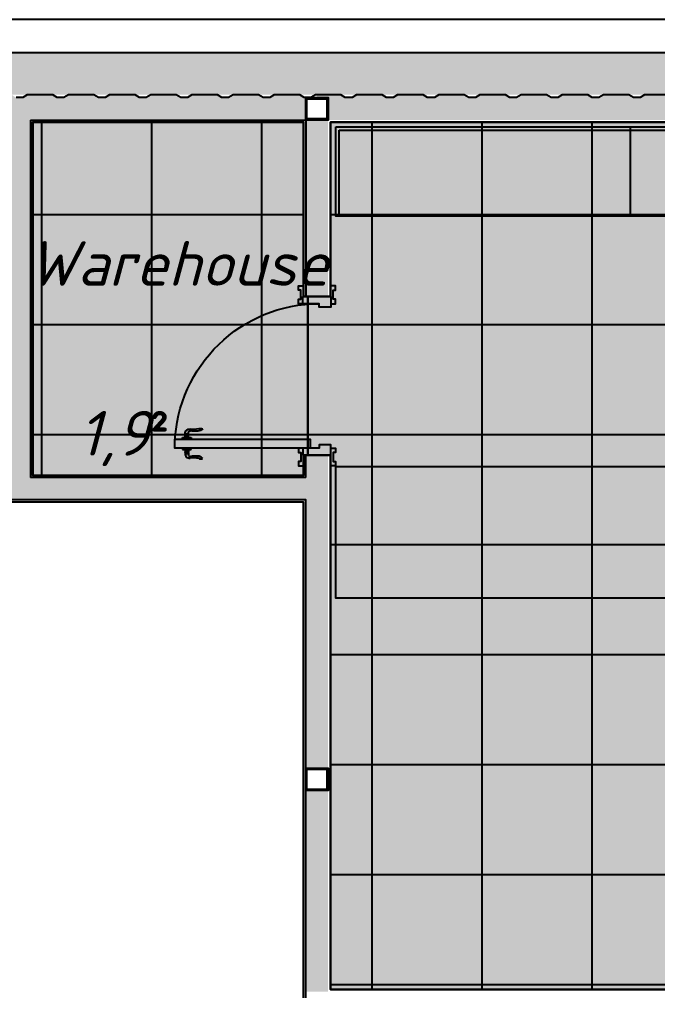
# Model space of a CAD drawing. Header units: millimetres. Extents: x 6401 to 50901, y 3799 to 12899.
# Drawn here: x 25321 to 28174, y 8554 to 12899 of the extents above; entities that cross this region are included whole.
import ezdxf

# ---------------------------------------------------------------- set-up
doc = ezdxf.new("R2010")
doc.units = ezdxf.units.MM
for name, color, linetype in [('doors', 4, 'Continuous'), ('dwgmodels.com', 250, 'Continuous'), ('floor', 172, 'Continuous'), ('floor hatch', 252, 'Continuous'), ('furniture', 34, 'Continuous'), ('txt', 10, 'Continuous'), ('wall', 5, 'Continuous')]:
    doc.layers.add(name, color=color, linetype=linetype)
doc.styles.add('ISO', font='isocpeui.ttf')
pattern_1 = [(90, (-116311.4860755493, -4706.324493577864), (-492.1249999999999, 8.526512829121202e-14), []), (180, (-116311.4860755493, -4706.324493577864), (-8.526512829121202e-14, -492.1249999999999), [])]

# ---------------------------------------------------------------- blocks, each defined once
blk = doc.blocks.new('door-handle')
at = {"color": 0}
for p, q in [((-32, 10), (-32, -10.00000000000728)), ((-30, 9), (-32, 9)), ((-30, 9), (-30, -9)), ((-19, 9), (-21, 9)), ((-21, 9), (-21, -9)), ((-19, 10), (-19, -10.00000000000728)), ((-9, 10), (-19, 10)), ((0, 25), (-9, 25)), ((-9, 25), (-9, -25)), ((0, -25), (0, 25)), ((-32, -10.00000000000364), (-40.34172901356942, -10.00000000000364)), ((-30, -9), (-32, -9)), ((-19, -9), (-21, -9)), ((-9, -10), (-19, -10.00000000000364)), ((-9, -25), (0, -25)), ((-61.67027487228916, -93.05419732806331), (-60.75208368415406, -94.01785612024833))]:
    blk.add_line(p, q, dxfattribs=at)
for centre, radius, start, end in [((-34.46362960745319, -14.92424038324498), 25.04570281554129, 84.35495152263769, 191.5747182569977), ((-25.49999999999818, 16.17089144310557), 8.465913068820786, 237.8902061553036, 302.1097938446965), ((-242.8306956194119, -39.24300342557399), 184.8403687438857, 350.5395445302115, 5.991388819178432), ((-39.67183528947498, -19.52468724937171), 9.54821579143467, 85.9768775786792, 192.3256840784366), ((-595.5908857967352, -61.5688183318307), 548.0530142172786, 359.6930381090062, 4.186108045202766), ((-25.49999999999818, -16.17089144310921), 8.465913068820786, 57.89020615530352, 122.1097938446965), ((-38.8885466585707, -82.44414781276464), 25.13126123219481, 149.329352931917, 204.972632821159), ((-91.0594398050871, -62.15080612508973), 42.64671855244374, 313.5613391426849, 358.16915816811), ((-90.1706845965, -63.14248529410906), 42.64671855244374, 313.5613391426849, 358.16915816811)]:
    blk.add_arc(centre, radius, start, end, dxfattribs=at)
blk = doc.blocks.new('door 710 top')
at = {"layer": 'doors', "color": 34, "linetype": 'ByBlock'}
for points in [[(-31.99999999988358, 29.50000000029104), (-32, 635.5000000001164), (-72, 635.5000000001164), (-72, 29.50000000029104), (-32.00002611917444, 29.46767709980486)], [(-677.9999999998836, 62.49999999941792), (-677.9999999998836, 82.49999999941792), (-697.9999999998836, 82.49999999941792), (-698.0000000001164, 72.49999999941792), (-738, 72.49999999941792), (-738, 82.49999999941792), (-758, 82.49999999941792), (-758, 62.49999999994179)], [(-710, 62.5), (-710, -62.5), (-663, -62.5), (-662.9999999998836, -10.49999999976717), (-677.9999999998836, -10.49999999976717), (-678.0000000001164, 62.49999999953434), (-710, 62.49999999953434)], [(0, 62.5), (0, -62.5), (-47, -62.5), (-47, -10.49999999976717), (-32, -10.49999999976717), (-31.99999999988358, 62.49999999953434), (0, 62.49999999953434)], [(-32, 62.49999999947613), (-32, 82.49999999947613), (-11.99999999988358, 82.49999999947613), (-11.99999999988358, 72.49999999947613), (28.00000000011642, 72.49999999947613), (28.00000000011642, 82.49999999947613), (48.00000000011642, 82.49999999947613), (48.00000000011642, 62.5)], [(-677.9999999998836, -62.49999999941792), (-677.9999999998836, -82.49999999941792), (-697.9999999998836, -82.49999999941792), (-698.0000000001164, -72.49999999941792), (-738, -72.49999999941792), (-738, -82.49999999941792), (-758, -82.49999999941792), (-758, -62.49999999994179)], [(-32, -62.49999999947613), (-32, -82.49999999947613), (-12, -82.49999999947613), (-11.99999999988358, -72.49999999947613), (28, -72.49999999947613), (28, -82.49999999947613), (48, -82.49999999947613), (48, -62.5)]]:
    blk.add_lwpolyline(points, dxfattribs=at)
at = {"layer": 'doors', "color": 30}
blk.add_arc((-32, -10.49999999976717), 645.9999999998836, 91.77329671339355, 180, dxfattribs=at)
at = {"layer": 'doors', "color": 34, "linetype": 'ByBlock', "xscale": 0.753012053319253, "yscale": 0.753012053319253, "zscale": 0.07530120532436947, "rotation": 3.100265531844592e-08}
blk.add_blockref('door-handle', (-72.00000000698492, 581.6094870692468), dxfattribs=at)
at = {"layer": 'doors', "color": 34, "linetype": 'ByBlock', "extrusion": (0, 0, -1), "xscale": 0.7530120532028377, "yscale": 0.7530120532028377, "zscale": -0.07530120532436947, "rotation": 3.100265532323891e-08}
blk.add_blockref('door-handle', (32.00000000779983, 581.6094870692468), dxfattribs=at)
blk = doc.blocks.new('sdfsw43')
blk.add_hatch(color=254).paths.add_polyline_path([(-1.455191522836685e-10, -3720.000000000011), (0, 0), (-4975.000000000204, 1.455191522836685e-10), (-4975.000000000175, 589.9999999999854), (0, 589.9999999999873), (1309.999999999971, 589.9999999999873), (1309.999999999971, -3720.000000000011)])
at = {"color": 0, "linetype": 'ByBlock'}
for p, q in [((0, 0), (1309.999999999971, 1.164153218269348e-10)), ((1051.523897831445, 0.1924793731886894), (1051.523897831794, -3719.999999999907)), ((1151.523897831154, -50), (1210.000000000233, -50)), ((-5.820766091346741e-11, -1859.999999999953), (1309.999999999971, -1859.999999999955)), ((1151.523897831154, -3669.999999999909), (1210.000000000233, -3669.999999999909))]:
    blk.add_line(p, q, dxfattribs=at)
for points in [[(-1.455191522836685e-10, -3720.000000000011), (0, 0), (-4975.000000000204, 1.455191522836685e-10), (-4975.000000000175, 589.9999999999854), (0, 589.9999999999873), (1309.999999999971, 589.9999999999873), (1309.999999999971, -3720.000000000011), (-1.455191522836685e-10, -3719.999999999996)], [(100, -50), (951.5238978317939, -50)], [(50, -1759.999999999956), (50, -100)], [(1001.523897831794, -100), (1001.523897831794, -1759.999999999956)], [(1101.523897831154, -100), (1101.523897831154, -3619.999999999909)], [(1260.000000000233, -100), (1260.000000000233, -3619.999999999909)], [(951.5238978317939, -1809.999999999955), (100, -1809.999999999955)], [(951.5238978317939, -1909.999999999955), (100, -1909.999999999955)], [(50, -3619.999999999909), (50, -1959.999999999953)], [(1001.523897831794, -1959.999999999953), (1001.523897831794, -3619.999999999909)], [(951.5238978317939, -3669.999999999907), (100, -3669.999999999907)]]:
    blk.add_lwpolyline(points, dxfattribs=at)
for centre, start, end in [((100, -100), 90, 180), ((951.5238978317939, -100), 0, 90), ((1151.523897831154, -100), 90, 180), ((1210.000000000233, -100), 0, 90), ((100, -1759.999999999956), 180, 270), ((951.5238978317939, -1759.999999999956), 270, 0), ((100, -1959.999999999953), 90, 180), ((951.5238978317939, -1959.999999999953), 0, 90), ((100, -3619.999999999909), 180, 270), ((951.5238978317939, -3619.999999999909), 270, 0), ((1151.523897831154, -3619.999999999909), 180, 270), ((1210.000000000233, -3619.999999999909), 270, 0)]:
    blk.add_arc(centre, 50, start, end, dxfattribs=at)

msp = doc.modelspace()

# ---------------------------------------------------------------- hatches: boundary and pattern name
at = {"true_color": 0x000000}
h = msp.add_hatch(dxfattribs=at)
h.set_pattern_fill('HONEY', color=18, scale=50, style=0)
h.set_pattern_definition([(0, (-24030.58517648599, -16846.84406821251), (238.125, 137.48153225), [158.75, -317.5]), (120, (-24030.58517648599, -16846.84406821251), (-238.1249994797095, 137.4815331511695), [158.7499999999999, -317.4999999999998]), (59.99999999999999, (-24030.58517648599, -16846.84406821251), (5.202904551637744e-07, 274.9630654011694), [-317.5, 158.75])])
h.paths.add_polyline_path([(6587.817242434303, 12561.76120009868), (50713.81724243428, 12561.76120009868), (50713.81724243431, 6435.761200098685), (30587.81724243431, 6435.761200098685), (30587.81724243431, 8448.761200098685), (26713.81724243431, 8448.761200098685), (26713.81724243431, 6435.761200098685), (6587.817242434303, 6435.761200098685)], flags=16)
h.paths.add_polyline_path([(26600.81724243431, 5948.761200098681), (26600.81724243429, 6048.761200098681), (26700.81724243431, 6048.761200098685), (26700.81724243429, 5948.761200098681)])
h.paths.add_polyline_path([(30600.81724243431, 6048.761200098688), (30700.81724243431, 6048.761200098681), (30700.81724243431, 5948.761200098685), (30600.81724243431, 5948.761200098685)])
h.paths.add_polyline_path([(35842.09741597736, 4550.279869626196), (38086.99565235525, 3948.761200098681), (50900.81724243431, 3948.761200098685), (50900.81724243431, 12748.76120009868), (6400.817242434303, 12748.76120009868), (6400.817242434303, 3948.761200098685), (21597.19917959953, 3948.761200098688), (23842.09741597738, 4550.279869626196)])
at = {"true_color": 0xe7d2ca}
for points in [[(25380.81724243431, 12438.76120009866), (26590.81724243428, 12438.76120009868), (26590.81724243413, 11658.76120009869), (26610.81724243434, 11658.76120009869), (26610.81724243434, 10948.76120009869), (26590.81724243434, 10948.76120009869), (26590.81724243434, 10858.76120009868), (25380.81724243434, 10858.76120009868)], [(26710.81724243431, 12438.76120009868), (34590.81724243431, 12438.76120009868), (34590.81724243434, 11658.76120009868), (34710.81724243428, 11658.76120009868), (34710.81724243428, 12438.76120009868), (35920.81724243434, 12438.76120009868), (35920.81724243434, 11658.76120009868), (36040.81724243428, 11658.76120009868), (36040.81724243431, 12438.76120009868), (37260.81724243431, 12438.76120009868), (37260.81724243431, 10858.76120009868), (36040.81724243431, 10858.76120009868), (36040.81724243425, 10948.76120009868), (35920.81724243434, 10948.76120009868), (35920.81724243431, 10858.76120009868), (34710.81724243431, 10858.76120009868), (34710.81724243431, 10948.76120009868), (34590.81724243431, 10948.76120009868), (34590.81724243431, 6558.761200098685), (30710.81724243431, 6558.761200098685), (30710.81724243431, 8558.761200098685), (26710.81724243431, 8558.761200098685), (26710.81724243431, 10948.76120009868), (26610.81724243434, 10948.76120009869), (26610.81724243434, 11658.76120009868), (26710.81724243431, 11658.76120009868)]]:
    msp.add_hatch(color=254, dxfattribs=at).paths.add_polyline_path(points)
msp.add_hatch(color=254).paths.add_polyline_path([(26750.81724243431, 12403.76120009868), (34550.81724243431, 12403.76120009868), (34550.81724243431, 12018.76120009868), (26750.81724243428, 12018.76120009898)])
at = {"layer": 'dwgmodels.com', "true_color": 0x212121}
msp.add_hatch(color=250, dxfattribs=at).paths.add_polyline_path([(26600.81724243431, 12498.76120009868), (26600.81724243431, 12548.76120009868), (26593.81724243428, 12548.76120009868), (26573.81724243431, 12561.76120009868), (26459.81724243431, 12561.76120009868), (26439.81724243431, 12548.76120009868), (26409.81724243431, 12548.76120009868), (26389.81724243431, 12561.76120009868), (26275.81724243431, 12561.76120009868), (26255.81724243431, 12548.76120009868), (26225.81724243431, 12548.76120009868), (26205.81724243431, 12561.76120009868), (26091.81724243431, 12561.76120009868), (26071.81724243431, 12548.76120009868), (26041.81724243431, 12548.76120009868), (26021.81724243431, 12561.76120009868), (25907.81724243431, 12561.76120009868), (25887.81724243431, 12548.76120009868), (25857.81724243431, 12548.76120009868), (25837.81724243431, 12561.76120009868), (25723.81724243431, 12561.76120009868), (25703.81724243431, 12548.76120009868), (25673.81724243431, 12548.76120009868), (25653.81724243431, 12561.76120009868), (25539.81724243431, 12561.76120009868), (25519.81724243431, 12548.76120009868), (25489.81724243431, 12548.76120009868), (25469.81724243431, 12561.76120009868), (25355.81724243431, 12561.76120009868), (25335.81724243431, 12548.76120009868), (25305.81724243431, 12548.76120009868), (25285.81724243431, 12561.76120009868), (25171.81724243431, 12561.76120009868), (25151.81724243431, 12548.76120009868), (25121.81724243431, 12548.76120009868), (25101.81724243431, 12561.76120009868), (24987.81724243431, 12561.76120009868), (24967.81724243431, 12548.76120009868), (24937.81724243431, 12548.76120009868), (24917.81724243431, 12561.76120009868), (24803.81724243431, 12561.76120009868), (24783.81724243431, 12548.76120009868), (24753.81724243431, 12548.76120009868), (24733.81724243431, 12561.76120009868), (24619.81724243431, 12561.76120009868), (24599.81724243431, 12548.76120009868), (24569.81724243431, 12548.76120009868), (24549.81724243431, 12561.76120009868), (24435.81724243431, 12561.76120009868), (24415.81724243431, 12548.76120009868), (24385.81724243431, 12548.76120009868), (24365.81724243431, 12561.76120009868), (24251.81724243431, 12561.76120009868), (24231.81724243431, 12548.76120009868), (24201.81724243431, 12548.76120009868), (24181.81724243431, 12561.76120009868), (24067.81724243431, 12561.76120009868), (24047.81724243431, 12548.76120009868), (24017.81724243431, 12548.76120009868), (23997.81724243431, 12561.76120009868), (23883.81724243431, 12561.76120009868), (23863.81724243431, 12548.76120009868), (23833.81724243431, 12548.76120009868), (23813.81724243431, 12561.76120009868), (23699.81724243431, 12561.76120009868), (23679.81724243431, 12548.76120009868), (23649.81724243431, 12548.76120009868), (23629.81724243431, 12561.76120009868), (23515.81724243431, 12561.76120009868), (23495.81724243431, 12548.76120009868), (23465.81724243431, 12548.76120009868), (23445.81724243431, 12561.76120009868), (23331.81724243431, 12561.76120009868), (23311.81724243431, 12548.76120009868), (23281.81724243431, 12548.76120009868), (23261.81724243431, 12561.76120009868), (23147.81724243431, 12561.76120009868), (23127.81724243431, 12548.76120009868), (23097.81724243431, 12548.76120009868), (23077.81724243431, 12561.76120009868), (22963.81724243431, 12561.76120009868), (22943.81724243431, 12548.76120009868), (22913.81724243431, 12548.76120009868), (22893.81724243431, 12561.76120009868), (22779.81724243431, 12561.76120009868), (22759.81724243431, 12548.76120009868), (22729.81724243431, 12548.76120009868), (22709.81724243431, 12561.76120009868), (22650.81724243434, 12561.76120009868), (22650.81724243431, 12548.76120009868), (22700.81724243431, 12548.76120009868), (22700.81724243431, 12498.76120009868)])
h = msp.add_hatch(color=250, dxfattribs=at)
h.paths.add_polyline_path([(30600.81724243431, 12498.76120009868), (30600.81724243431, 12548.76120009868), (30641.81724243431, 12548.76120009868), (30621.81724243431, 12561.76120009868), (30507.81724243431, 12561.76120009868), (30487.81724243431, 12548.76120009868), (30457.81724243428, 12548.76120009868), (30437.81724243431, 12561.76120009868), (30323.81724243431, 12561.76120009868), (30303.81724243431, 12548.76120009868), (30273.81724243428, 12548.76120009868), (30253.81724243431, 12561.76120009868), (30139.81724243431, 12561.76120009868), (30119.81724243431, 12548.76120009868), (30089.81724243428, 12548.76120009868), (30069.81724243431, 12561.76120009868), (29955.81724243431, 12561.76120009868), (29935.81724243431, 12548.76120009868), (29905.81724243428, 12548.76120009868), (29885.81724243431, 12561.76120009868), (29771.81724243431, 12561.76120009868), (29751.81724243431, 12548.76120009868), (29721.81724243428, 12548.76120009868), (29701.81724243431, 12561.76120009868), (29587.81724243431, 12561.76120009868), (29567.81724243431, 12548.76120009868), (29537.81724243428, 12548.76120009868), (29517.81724243431, 12561.76120009868), (29403.81724243431, 12561.76120009868), (29383.81724243431, 12548.76120009868), (29353.81724243428, 12548.76120009868), (29333.81724243431, 12561.76120009868), (29219.81724243431, 12561.76120009868), (29199.81724243431, 12548.76120009868), (29169.81724243431, 12548.76120009868), (29149.81724243431, 12561.76120009868), (29035.81724243431, 12561.76120009868), (29015.81724243431, 12548.76120009868), (28985.81724243431, 12548.76120009868), (28965.81724243431, 12561.76120009868), (28851.81724243431, 12561.76120009868), (28831.81724243431, 12548.76120009868), (28801.81724243431, 12548.76120009868), (28781.81724243431, 12561.76120009868), (28667.81724243431, 12561.76120009868), (28647.81724243431, 12548.76120009868), (28617.81724243431, 12548.76120009868), (28597.81724243431, 12561.76120009868), (28483.81724243431, 12561.76120009868), (28463.81724243431, 12548.76120009868), (28433.81724243431, 12548.76120009868), (28413.81724243431, 12561.76120009868), (28299.81724243431, 12561.76120009868), (28279.81724243431, 12548.76120009868), (28249.81724243431, 12548.76120009868), (28229.81724243431, 12561.76120009868), (28115.81724243431, 12561.76120009868), (28095.81724243431, 12548.76120009868), (28065.81724243431, 12548.76120009868), (28045.81724243431, 12561.76120009868), (27931.81724243431, 12561.76120009868), (27911.81724243431, 12548.76120009868), (27881.81724243431, 12548.76120009868), (27861.81724243431, 12561.76120009868), (27747.81724243431, 12561.76120009868), (27727.81724243431, 12548.76120009868), (27697.81724243431, 12548.76120009868), (27677.81724243431, 12561.76120009868), (27563.81724243431, 12561.76120009868), (27543.81724243431, 12548.76120009868), (27513.81724243431, 12548.76120009868), (27493.81724243431, 12561.76120009868), (27379.81724243431, 12561.76120009868), (27359.81724243431, 12548.76120009868), (27329.81724243431, 12548.76120009868), (27309.81724243431, 12561.76120009868), (27195.81724243431, 12561.76120009868), (27175.81724243431, 12548.76120009868), (27145.81724243431, 12548.76120009868), (27125.81724243431, 12561.76120009868), (27011.81724243431, 12561.76120009868), (26991.81724243431, 12548.76120009868), (26961.81724243431, 12548.76120009868), (26941.81724243431, 12561.76120009868), (26827.81724243431, 12561.76120009868), (26807.81724243431, 12548.76120009868), (26777.81724243431, 12548.76120009868), (26757.81724243431, 12561.76120009868), (26650.81724243434, 12561.76120009868), (26650.81724243434, 12548.76120009868), (26700.81724243431, 12548.76120009868), (26700.81724243431, 12498.76120009868)])
h.paths.add_polyline_path([(30600.81724243431, 12448.76120009868), (30600.81724243431, 12498.76120009868), (26700.81724243431, 12498.76120009868), (26700.81724243431, 12448.76120009868)])
h.paths.add_polyline_path([(30700.81724243431, 12498.76120009868), (30700.81724243431, 12448.76120009868), (34600.81724243431, 12448.76120009868), (34600.81724243431, 12498.76120009868)])
h.paths.add_polyline_path([(31193.81724243428, 12548.76120009868), (31173.81724243431, 12561.76120009868), (31059.81724243431, 12561.76120009868), (31039.81724243431, 12548.76120009868), (31009.81724243428, 12548.76120009868), (30989.81724243431, 12561.76120009868), (30875.81724243431, 12561.76120009868), (30855.81724243431, 12548.76120009868), (30825.81724243428, 12548.76120009868), (30805.81724243431, 12561.76120009868), (30691.81724243431, 12561.76120009868), (30671.81724243431, 12548.76120009868), (30700.81724243431, 12548.76120009868), (30700.81724243431, 12498.76120009868), (34600.81724243434, 12498.76120009869), (34600.81724243431, 12548.76120009868), (34650.81724243431, 12548.76120009868), (34650.81724243431, 12561.76120009868), (34555.81724243431, 12561.76120009868), (34535.81724243431, 12548.76120009868), (34505.81724243428, 12548.76120009868), (34485.81724243431, 12561.76120009868), (34371.81724243431, 12561.76120009868), (34351.81724243431, 12548.76120009868), (34321.81724243428, 12548.76120009868), (34301.81724243431, 12561.76120009868), (34187.81724243431, 12561.76120009868), (34167.81724243431, 12548.76120009868), (34137.81724243428, 12548.76120009868), (34117.81724243431, 12561.76120009868), (34003.81724243431, 12561.76120009868), (33983.81724243431, 12548.76120009868), (33953.81724243428, 12548.76120009868), (33933.81724243431, 12561.76120009868), (33819.81724243431, 12561.76120009868), (33799.81724243431, 12548.76120009868), (33769.81724243428, 12548.76120009868), (33749.81724243431, 12561.76120009868), (33635.81724243431, 12561.76120009868), (33615.81724243431, 12548.76120009868), (33585.81724243428, 12548.76120009868), (33565.81724243431, 12561.76120009868), (33451.81724243431, 12561.76120009868), (33431.81724243431, 12548.76120009868), (33401.81724243428, 12548.76120009868), (33381.81724243431, 12561.76120009868), (33267.81724243431, 12561.76120009868), (33247.81724243431, 12548.76120009868), (33217.81724243428, 12548.76120009868), (33197.81724243431, 12561.76120009868), (33083.81724243431, 12561.76120009868), (33063.81724243431, 12548.76120009868), (33033.81724243428, 12548.76120009868), (33013.81724243431, 12561.76120009868), (32899.81724243431, 12561.76120009868), (32879.81724243431, 12548.76120009868), (32849.81724243428, 12548.76120009868), (32829.81724243431, 12561.76120009868), (32715.81724243431, 12561.76120009868), (32695.81724243431, 12548.76120009868), (32665.81724243428, 12548.76120009868), (32645.81724243431, 12561.76120009868), (32531.81724243431, 12561.76120009868), (32511.81724243431, 12548.76120009868), (32481.81724243428, 12548.76120009868), (32461.81724243431, 12561.76120009868), (32347.81724243431, 12561.76120009868), (32327.81724243431, 12548.76120009868), (32297.81724243428, 12548.76120009868), (32277.81724243431, 12561.76120009868), (32163.81724243431, 12561.76120009868), (32143.81724243431, 12548.76120009868), (32113.81724243428, 12548.76120009868), (32093.81724243431, 12561.76120009868), (31979.81724243431, 12561.76120009868), (31959.81724243431, 12548.76120009868), (31929.81724243428, 12548.76120009868), (31909.81724243431, 12561.76120009868), (31795.81724243431, 12561.76120009868), (31775.81724243431, 12548.76120009868), (31745.81724243428, 12548.76120009868), (31725.81724243431, 12561.76120009868), (31611.81724243431, 12561.76120009868), (31591.81724243431, 12548.76120009868), (31561.81724243428, 12548.76120009868), (31541.81724243431, 12561.76120009868), (31427.81724243431, 12561.76120009868), (31407.81724243431, 12548.76120009868), (31377.81724243428, 12548.76120009868), (31357.81724243431, 12561.76120009868), (31243.81724243431, 12561.76120009868), (31223.81724243431, 12548.76120009868)])
h.paths.add_polyline_path([(34650.81724243425, 11658.76120009868), (34700.81724243431, 11658.76120009868), (34700.81724243431, 12448.76120009869), (34650.81724243431, 12448.76120009869)])
h.paths.add_polyline_path([(34650.81724243431, 12448.76120009868), (34600.81724243431, 12448.76120009868), (34600.81724243431, 11658.76120009868), (34650.81724243428, 11658.76120009868)])
h = msp.add_hatch(color=250, dxfattribs=at)
h.paths.add_polyline_path([(22650.81724243431, 10948.76120009868), (22600.81724243431, 10948.76120009868), (22600.81724243431, 9548.761200098685), (22650.81724243431, 9548.761200098685)])
h.paths.add_polyline_path([(22700.81724243431, 10748.76120009868), (24130.81724243434, 10748.76120009868), (24130.81724243431, 10848.76120009868), (24030.81724243428, 10848.76120009868), (24030.81724243431, 12448.76120009868), (25270.81724243431, 12448.76120009868), (25270.81724243431, 10848.76120009868), (24840.81724243431, 10848.76120009868), (24840.81724243431, 10748.76120009868), (26600.81724243431, 10748.76120009868), (26600.81724243431, 9548.761200098685), (26650.81724243431, 9548.761200098681), (26650.81724243434, 10948.76120009869), (26610.81724243434, 10948.76120009869), (26600.81724243436, 10948.76120009869), (26600.81724243431, 10848.76120009868), (25370.81724243431, 10848.76120009868), (25370.81724243431, 12448.76120009868), (26600.81724243431, 12448.76120009868), (26600.81724243431, 12498.76120009868), (22700.81724243431, 12498.76120009868), (22700.81724243431, 12448.76120009868), (23930.81724243431, 12448.76120009868), (23930.81724243431, 10848.76120009868), (22700.81724243431, 10848.76120009868), (22700.81724243431, 10948.76120009868), (22650.81724243428, 10948.76120009868), (22650.81724243428, 9548.761200098685), (22700.81724243431, 9548.761200098685)])
h.paths.add_polyline_path([(26700.81724243431, 10948.76120009868), (26650.81724243431, 10948.76120009869), (26650.81724243431, 9548.761200098685), (26700.81724243431, 9548.761200098685)])
h.paths.add_polyline_path([(26650.81724243431, 12448.76120009868), (26600.81724243428, 12448.76120009868), (26600.81724243416, 11658.76120009869), (26610.81724243434, 11658.76120009869), (26650.81724243431, 11658.76120009869)], flags=17)
h.paths.add_polyline_path([(26700.81724243431, 12448.76120009868), (26650.81724243431, 12448.76120009868), (26650.81724243431, 11658.76120009868), (26700.81724243428, 11658.76120009868)])
h = msp.add_hatch(color=250, dxfattribs=at)
h.paths.add_polyline_path([(22650.81724243428, 9448.761200098685), (22600.81724243431, 9448.761200098685), (22600.81724243428, 6548.761200098685), (22650.81724243431, 6548.761200098685)])
h.paths.add_polyline_path([(22700.81724243431, 9448.761200098685), (22650.81724243431, 9448.761200098685), (22650.81724243431, 6548.761200098685), (22700.81724243431, 6548.761200098685)])
h.paths.add_polyline_path([(26600.81724243434, 6548.761200098685), (26650.81724243431, 6548.761200098688), (26650.81724243428, 8448.761200098685), (26600.81724243431, 8448.761200098685)])
h.paths.add_polyline_path([(26650.81724243431, 6548.761200098685), (26700.81724243431, 6548.761200098685), (26700.81724243431, 6498.761200098685), (26713.81724243431, 6498.761200098685), (26713.81724243431, 6549.761200098728), (26700.81724243431, 6569.761200098677), (26700.81724243431, 6599.761200098685), (26713.81724243431, 6619.761200098677), (26713.81724243431, 6733.761200098692), (26700.81724243431, 6753.761200098714), (26700.81724243431, 6783.761200098714), (26713.81724243431, 6803.761200098677), (26713.81724243431, 6917.761200098685), (26700.81724243431, 6937.761200098677), (26700.81724243431, 6967.76120009871), (26713.81724243431, 6987.761200098677), (26713.81724243431, 7101.761200098717), (26700.81724243431, 7121.761200098714), (26700.81724243431, 7151.761200098714), (26713.81724243431, 7171.761200098677), (26713.81724243431, 7285.761200098706), (26700.81724243431, 7305.761200098677), (26700.81724243431, 7335.761200098699), (26713.81724243431, 7355.761200098677), (26713.81724243431, 7469.761200098699), (26700.81724243431, 7489.761200098641), (26700.81724243431, 7519.761200098677), (26713.81724243431, 7539.761200098677), (26713.81724243431, 7653.761200098692), (26700.81724243431, 7673.761200098714), (26700.81724243431, 7703.761200098706), (26713.81724243431, 7723.761200098677), (26713.81724243431, 7837.761200098681), (26700.81724243431, 7857.761200098677), (26700.81724243431, 7887.761200098677), (26713.81724243431, 7907.761200098677), (26713.81724243431, 8021.761200098714), (26700.81724243431, 8041.761200098677), (26700.81724243431, 8071.76120009871), (26713.81724243431, 8091.761200098677), (26713.81724243431, 8205.761200098706), (26700.81724243431, 8225.761200098641), (26700.81724243431, 8255.761200098706), (26713.81724243431, 8275.761200098677), (26713.81724243431, 8389.761200098696), (26700.81724243431, 8409.7612000987), (26700.81724243431, 8448.761200098685), (26650.81724243431, 8448.761200098685)])
h.paths.add_polyline_path([(26600.81724243431, 8548.761200098685), (26650.81724243431, 8548.761200098685), (26650.81724243431, 9448.761200098685), (26600.81724243431, 9448.761200098685)])
h.paths.add_polyline_path([(26700.81724243431, 9448.761200098685), (26650.81724243431, 9448.761200098685), (26650.81724243431, 8548.761200098685), (26700.81724243431, 8548.761200098685)])
at = {"layer": 'floor hatch', "linetype": 'ByBlock'}
h = msp.add_hatch(dxfattribs=at)
h.set_pattern_fill('ANSI37', color=256, scale=155, angle=45, style=0)
h.set_pattern_definition(pattern_1)
h.paths.add_polyline_path([(26590.81724243431, 12438.76120009868), (25380.81724243431, 12438.76120009866), (25380.81724243434, 10858.76120009868), (26590.81724243434, 10858.76120009868), (26590.81724243434, 10948.76120009868), (26610.81724243434, 10948.76120009868), (26610.81724243436, 11658.76120009868), (26590.81724243431, 11658.76120009869)])
h = msp.add_hatch(dxfattribs=at)
h.set_pattern_fill('ANSI37', color=256, scale=155, angle=45, style=0)
h.set_pattern_definition(pattern_1)
h.paths.add_polyline_path([(26710.81724243431, 12438.76120009868), (34590.81724243431, 12438.76120009868), (34590.81724243434, 11658.76120009868), (34710.81724243428, 11658.76120009868), (34710.81724243428, 12438.76120009868), (35920.81724243434, 12438.76120009868), (35920.81724243434, 11658.76120009868), (36040.81724243428, 11658.76120009868), (36040.81724243431, 12438.76120009868), (37260.81724243431, 12438.76120009868), (37260.81724243431, 10858.76120009868), (36040.81724243431, 10858.76120009868), (36040.81724243425, 10948.76120009868), (35920.81724243434, 10948.76120009868), (35920.81724243431, 10858.76120009868), (34710.81724243431, 10858.76120009868), (34710.81724243431, 10948.76120009868), (34590.81724243431, 10948.76120009868), (34590.81724243431, 6558.761200098685), (30710.81724243431, 6558.761200098685), (30710.81724243431, 8558.761200098685), (26710.81724243431, 8558.761200098685), (26710.81724243431, 10948.76120009868), (26610.81724243434, 10948.76120009869), (26610.81724243434, 11658.76120009868), (26710.81724243431, 11658.76120009868)])

# ---------------------------------------------------------------- linework, layer by layer
at = {"color": 4}
for p, q in [((25370.81724243431, 12448.76120009868), (25370.81724243431, 10848.76120009868)), ((25370.81724243431, 12448.76120009868), (26600.81724243431, 12448.76120009868)), ((26600.81724243431, 12448.76120009868), (26600.81724243416, 11658.76120009868)), ((26600.81724243431, 10848.76120009868), (26600.81724243434, 10948.76120009868)), ((26600.81724243431, 10848.76120009868), (25370.81724243434, 10848.76120009868)), ((26600.81724243431, 10748.76120009868), (24840.81724243431, 10748.76120009868))]:
    msp.add_line(p, q, dxfattribs=at)
for points in [[(38067.24777771716, 3798.761200098685), (50900.81724243431, 3798.761200098685), (50900.81724243431, 12898.76120009868), (6400.817242434303, 12898.76120009868), (6400.817242434303, 3798.761200098685), (21616.94705423762, 3798.761200098685), (23861.8452906155, 4400.279869626193), (35822.34954133928, 4400.279869626193)], [(38086.99565235527, 3948.761200098685), (50900.81724243431, 3948.761200098685), (50900.81724243431, 12748.76120009868), (6400.817242434303, 12748.76120009868), (6400.817242434303, 3948.761200098685), (21597.19917959951, 3948.761200098685), (23842.09741597739, 4550.279869626193), (35842.09741597739, 4550.279869626193)]]:
    msp.add_lwpolyline(points, close=True)
at = {"color": 5}
for points in [[(27195.81724243431, 12561.76120009868), (27195.81724243431, 12561.76120009868), (27175.81724243431, 12548.76120009868), (27145.81724243431, 12548.76120009868), (27125.81724243431, 12561.76120009868), (27011.81724243431, 12561.76120009868), (26991.81724243431, 12548.76120009868), (26961.81724243431, 12548.76120009868), (26941.81724243431, 12561.76120009868), (26827.81724243431, 12561.76120009868), (26807.81724243431, 12548.76120009868), (26777.81724243431, 12548.76120009868), (26757.81724243431, 12561.76120009868), (26643.81724243431, 12561.76120009868), (26623.81724243431, 12548.76120009868), (26593.81724243431, 12548.76120009868), (26573.81724243431, 12561.76120009868), (26459.81724243431, 12561.76120009868), (26439.81724243431, 12548.76120009868), (26409.81724243431, 12548.76120009868), (26389.81724243431, 12561.76120009868), (26275.81724243431, 12561.76120009868), (26255.81724243431, 12548.76120009868), (26225.81724243431, 12548.76120009868), (26205.81724243431, 12561.76120009868), (26091.81724243431, 12561.76120009868), (26071.81724243431, 12548.76120009868), (26041.81724243431, 12548.76120009868), (26021.81724243431, 12561.76120009868), (25907.81724243431, 12561.76120009868), (25887.81724243431, 12548.76120009868), (25857.81724243431, 12548.76120009868), (25837.81724243431, 12561.76120009868), (25723.81724243431, 12561.76120009868), (25703.81724243431, 12548.76120009868), (25673.81724243431, 12548.76120009868), (25653.81724243431, 12561.76120009868), (25539.81724243431, 12561.76120009868), (25519.81724243431, 12548.76120009868), (25489.81724243431, 12548.76120009868), (25469.81724243431, 12561.76120009868), (25355.81724243431, 12561.76120009868), (25335.81724243431, 12548.76120009868), (25305.81724243431, 12548.76120009868)], [(28229.81724243431, 12561.76120009868), (28115.81724243431, 12561.76120009868), (28095.81724243431, 12548.76120009868), (28065.81724243431, 12548.76120009868), (28045.81724243431, 12561.76120009868), (27931.81724243431, 12561.76120009868), (27911.81724243431, 12548.76120009868), (27881.81724243431, 12548.76120009868), (27861.81724243431, 12561.76120009868), (27747.81724243431, 12561.76120009868), (27727.81724243431, 12548.76120009868), (27697.81724243431, 12548.76120009868), (27677.81724243431, 12561.76120009868), (27563.81724243431, 12561.76120009868), (27543.81724243431, 12548.76120009868), (27513.81724243431, 12548.76120009868), (27493.81724243431, 12561.76120009868), (27379.81724243431, 12561.76120009868), (27359.81724243431, 12548.76120009868), (27329.81724243431, 12548.76120009868), (27309.81724243431, 12561.76120009868), (27195.81724243431, 12561.76120009868)]]:
    msp.add_lwpolyline(points, dxfattribs=at)
at = {"color": 3}
for points in [[(26710.81724243431, 11658.76120009868), (26590.81724243431, 11658.76120009869), (26590.81724243431, 12438.76120009868), (25380.81724243431, 12438.76120009866), (25380.81724243434, 10858.76120009868), (26590.81724243434, 10858.76120009868), (26590.81724243434, 10948.76120009868), (26700.81724243431, 10948.76120009868)], [(34590.81724243431, 11658.76120009868), (34590.81724243431, 12438.76120009868), (26710.81724243431, 12438.76120009868), (26710.81724243428, 11658.76120009868)], [(26710.81724243431, 10948.76120009868), (26710.81724243431, 8558.761200098685), (30710.81724243431, 8558.761200098685), (30710.81724243431, 6558.761200098685), (34590.81724243431, 6558.761200098685), (34590.81724243431, 10948.76120009868)], [(24130.81724243431, 10738.76120009868), (22710.81724243431, 10738.76120009868), (22710.81724243431, 6558.761200098685), (26590.81724243431, 6558.761200098685), (26590.81724243431, 10738.76120009868), (24840.81724243431, 10738.76120009868)]]:
    msp.add_lwpolyline(points, dxfattribs=at)
at = {"color": 4}
msp.add_lwpolyline([(24130.81724243431, 10748.76120009868), (22700.81724243431, 10748.76120009868), (22700.81724243431, 6548.761200098685), (26600.81724243431, 6548.761200098685), (26600.81724243431, 10748.76120009868), (24860.81724243431, 10748.76120009868)], dxfattribs=at)
at = {"layer": 'floor'}
msp.add_lwpolyline([(26590.81724243431, 12438.76120009868), (25380.81724243431, 12438.76120009866), (25380.81724243434, 10858.76120009868), (26590.81724243434, 10858.76120009868), (26590.81724243434, 10948.76120009868), (26610.81724243434, 10948.76120009868), (26610.81724243436, 11658.76120009868), (26590.81724243431, 11658.76120009869), (26590.81724243428, 12438.76120009868)], close=True, dxfattribs=at)
for points in [[(25380.81724243431, 12438.76120009866), (26590.81724243428, 12438.76120009868), (26590.81724243413, 11658.76120009869), (26610.81724243434, 11658.76120009869), (26610.81724243434, 10948.76120009869), (26590.81724243434, 10948.76120009869), (26590.81724243434, 10858.76120009868), (25380.81724243434, 10858.76120009868), (25380.81724243431, 12438.76120009866)], [(30710.81724243431, 8558.761200098685), (26710.81724243431, 8558.761200098685), (26710.81724243431, 10948.76120009868), (26610.81724243434, 10948.76120009869), (26610.81724243434, 11658.76120009868), (26710.81724243431, 11658.76120009868), (26710.81724243431, 12438.76120009868)], [(26710.81724243431, 12438.76120009868), (34590.81724243431, 12438.76120009868)]]:
    msp.add_lwpolyline(points, dxfattribs=at)
at = {"layer": 'furniture'}
msp.add_line((28050.81724243431, 12418.76120009859), (28050.81724243428, 12018.76120009888), dxfattribs=at)
msp.add_lwpolyline([(26735.81724243431, 12418.76120009868), (34565.81724243431, 12418.76120009868), (34565.81724243431, 12018.76120009868), (26735.81724243428, 12018.76120009898), (26735.81724243431, 12418.76120009868)], dxfattribs=at)
msp.add_lwpolyline([(26750.81724243431, 12403.76120009868), (34550.81724243431, 12403.76120009868), (34550.81724243431, 12018.76120009868), (26750.81724243428, 12018.76120009898)], close=True, dxfattribs=at)
at = {"layer": 'wall'}
for points in [[(26600.81724243431, 12548.76120009868), (26700.81724243431, 12548.76120009868), (26700.81724243431, 12448.76120009868), (26600.81724243431, 12448.76120009868), (26600.81724243431, 12548.76120009868)], [(26600.81724243431, 9548.761200098685), (26700.81724243431, 9548.761200098685), (26700.81724243431, 9448.761200098685), (26600.81724243431, 9448.761200098685), (26600.81724243431, 9548.761200098685)]]:
    msp.add_lwpolyline(points, dxfattribs=at)
for points in [[(26605.81724243431, 12543.76120009868), (26695.81724243431, 12543.76120009868), (26695.81724243431, 12453.76120009868), (26605.81724243431, 12453.76120009868)], [(26605.81724243431, 9543.761200098685), (26695.81724243431, 9543.761200098685), (26695.81724243431, 9453.761200098685), (26605.81724243431, 9453.761200098685)]]:
    msp.add_lwpolyline(points, close=True, dxfattribs=at)

# ---------------------------------------------------------------- block references
at = {"layer": 'doors', "color": 34, "linetype": 'ByBlock', "xscale": -1, "rotation": 90}
msp.add_blockref('door 710 top', (26650.81724243431, 10948.76120009868), dxfattribs=at)
at = {"layer": 'furniture'}
msp.add_blockref('sdfsw43', (31710.81724243445, 10308.7612000987), dxfattribs=at)

# ---------------------------------------------------------------- texts
at = {"layer": 'txt', "char_height": 200, "style": 'ISO'}
for s, insert, width, attachment_point in [('Warehouse', (25356.33857425756, 11906.99940292898), 903.1817470504902, 1), ('1,9{\\fISOCPEUR|b0|i0|c204|p34;²}', (25994.7572241149, 11147.20191422359), 493.6318990139989, 3)]:
    msp.add_mtext(s, dxfattribs=dict(at, insert=insert, width=width, attachment_point=attachment_point))

doc.saveas('drawing.dxf')
